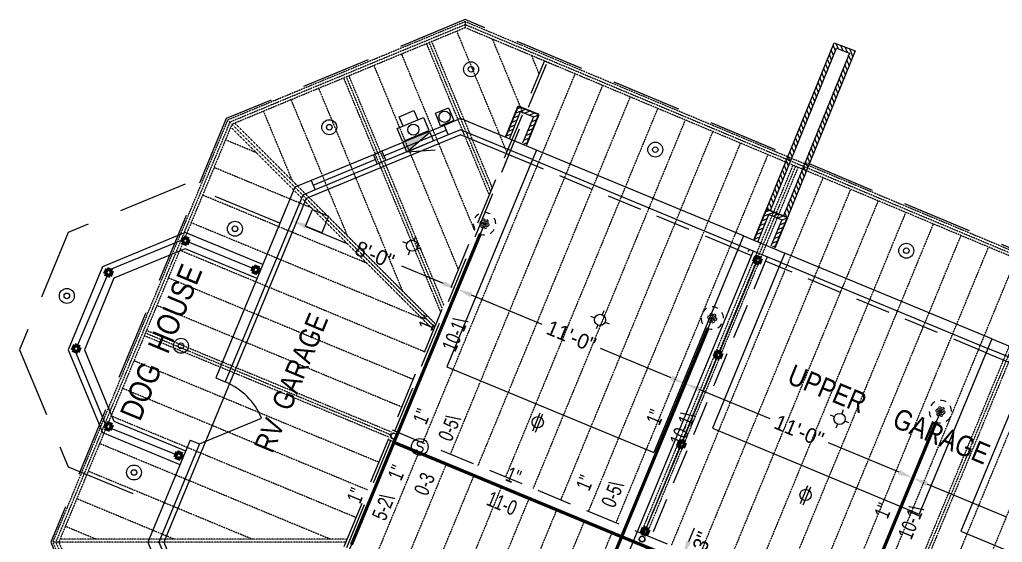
# Model space of a CAD drawing. Extents: x -16 to 10076, y -1 to 10000.
# Drawn here: x 566 to 1093, y 1139 to 1419 of the extents above; entities that cross this region are included whole.
import ezdxf
from ezdxf.enums import TextEntityAlignment as Align

# ---------------------------------------------------------------- set-up
doc = ezdxf.new("R2010")
doc.units = 0
doc.header["$MEASUREMENT"] = 0
doc.linetypes.add('HIDDEN', pattern=[0.375, 0.25, -0.125])
doc.linetypes.add('HIDDEN2', pattern=[0.1875, 0.125, -0.0625])
for name, color, linetype in [('DMNS', 1, 'Continuous'), ('DOORS', 3, 'Continuous'), ('ELEC', 5, 'Continuous'), ('FOUNDATION', 5, 'Continuous'), ('MASONRY', 16, 'HIDDEN'), ('ROOF BEAMS', 251, 'HIDDEN'), ('ROOF FRAMING', 4, 'HIDDEN2'), ('ROOFLINE', 252, 'HIDDEN'), ('SPRKDATA', 2, 'Continuous'), ('SPRKDATC', 2, 'Continuous'), ('SPRKVIEW', 1, 'Continuous'), ('SPRNKS', 1, 'Continuous'), ('STEEL', 4, 'Continuous'), ('TEXT-arch', 1, 'Continuous'), ('WALLS', 3, 'Continuous'), ('WINDOWS', 5, 'Continuous')]:
    doc.layers.add(name, color=color, linetype=linetype)
doc.layers.add('SPRKDAT2', color=2, linetype='Continuous', plot=False)
doc.styles.add('ARCHENT', font='technical.ttf', dxfattribs={"height": 6})
doc.styles.add('ARCHENTLTD', font='technical.ttf', dxfattribs={"height": 6})
doc.styles.add('HCAD', font='HCAD.SHX', dxfattribs={"width": 0.8, "height": 8})
doc.styles.add('PIPESIZE', font='hcad.shx', dxfattribs={"width": 0.8})
doc.styles.get("Standard").update_dxf_attribs({"font": 'hcad.shx', "height": 8})
doc.dimstyles.new('DEFAULT', dxfattribs={"dimtxt": 8, "dimasz": 8, "dimexe": 8, "dimexo": 8, "dimgap": 1, "dimtad": 0, "dimdec": 1, "dimrnd": 0.5, "dimzin": 7, "dimdsep": 46, "dimlunit": 4, "dimtxsty": 'Standard', "dimcen": 0, "dimclrd": 256, "dimclre": 256, "dimclrt": 256, "dimadec": 0, "dimazin": 0, "dimtfac": 1, "dimtdec": 4, "dimtofl": 0, "dimtmove": 2, "dimatfit": 3, "dimfxl": 1, "dimtolj": 1, "dimtzin": 0, "dimarcsym": 0})
pattern_1 = [(112.5, (-11310.8261, -2936.175), (-1.73227412, -0.71753144), [])]

# ---------------------------------------------------------------- blocks, each defined once
blk = doc.blocks.new('HEAD3')
at = {"layer": 'SPRNKS', "color": 0}
blk.add_circle((0, 0), 0.5, dxfattribs=at)
for radius, start, end in [(6, 60, 90), (6, 180, 210), (6, 120, 150), (2.5, 150, 180), (2, 180, 210), (2, 120, 150), (1.5, 150, 180), (2.5, 90, 120), (1, 180, 210), (1, 120, 150), (1.5, 90, 120), (2, 60, 90), (1, 60, 90), (1.5, 30, 60), (1, 0, 30), (2.5, 30, 60), (1.5, 330, 0), (2, 0, 30), (2.5, 330, 0), (6, 0, 30), (6, 240, 270), (2.5, 210, 240), (1.5, 210, 240), (2, 240, 270), (1, 240, 270), (1.5, 270, 300), (2.5, 270, 300), (1, 300, 330), (2, 300, 330), (6, 300, 330)]:
    blk.add_arc((0, 0), radius, start, end, dxfattribs=at)
blk = doc.blocks.new('PIPEX')
at = {"color": 0}
blk.add_point((0, 0), dxfattribs=at)
at = {"layer": 'SPRKDATA', "color": 0, "width": 0.8}
for tag, style, p in [('DIA', 'PIPESIZE', (0, 3.6)), ('LENGTH', 'HCAD', (0, -10.8))]:
    blk.add_attdef(tag, text='', height=8, dxfattribs=dict(at, style=style)).set_placement(p, align=Align.CENTER)
at = {"layer": 'SPRKDATA', "color": 0, "style": 'HCAD', "width": 0.8, "flags": 1}
blk.add_attdef('HANDLE', (-16.2, -21.6), '', height=7.2, dxfattribs=at)
blk = doc.blocks.new('*D45')
at = {"layer": 'Defpoints', "color": 0}
for p in [(920.71, 1132.24), (919.54, 1129.39), (920.54, 1128.98)]:
    blk.add_point(p, dxfattribs=at)
at = {"layer": 'DMNS', "lineweight": -2}
for p, q in [((924.74, 1139.23), (927.77, 1146.64)), ((926.95, 1126.36), (927.95, 1125.95)), ((928.11, 1129.21), (929.11, 1128.8)), ((917.51, 1121.58), (914.48, 1114.17))]:
    blk.add_line(p, q, dxfattribs=at)
at = {"layer": 'DMNS'}
for points in [[(923.51, 1139.74), (925.98, 1138.73), (921.71, 1131.83)], [(916.28, 1122.08), (918.74, 1121.07), (920.54, 1128.98)]]:
    blk.add_solid(points, dxfattribs=at)
at = {"layer": 'DMNS', "insert": (931.92, 1139.32), "char_height": 8, "attachment_point": 5, "rotation": 67.7252}
blk.add_mtext('\\A1;3"', dxfattribs=at)
blk = doc.blocks.new('*D46')
at = {"layer": 'Defpoints', "color": 0}
for p in [(712.33, 1311.04), (712.34, 1311.05), (800.84, 1274.35)]:
    blk.add_point(p, dxfattribs=at)
at = {"layer": 'DMNS', "lineweight": -2}
for p, q in [((715.4, 1318.43), (715.4, 1318.44)), ((719.73, 1307.98), (742.12, 1298.7)), ((793.45, 1277.42), (771.06, 1286.7)), ((803.9, 1281.74), (803.91, 1281.75))]:
    blk.add_line(p, q, dxfattribs=at)
at = {"layer": 'DMNS'}
for points in [[(720.24, 1309.21), (719.22, 1306.75), (712.34, 1311.05)], [(793.96, 1278.65), (792.94, 1276.19), (800.84, 1274.36)]]:
    blk.add_solid(points, dxfattribs=at)
at = {"layer": 'DMNS', "insert": (756.59, 1292.7), "char_height": 8, "attachment_point": 5, "rotation": 337.4846}
blk.add_mtext('\\A1;8\'-0"', dxfattribs=at)
blk = doc.blocks.new('*D47')
at = {"layer": 'Defpoints', "color": 0}
for p in [(800.84, 1274.36), (922.79, 1223.82), (922.79, 1223.82)]:
    blk.add_point(p, dxfattribs=at)
at = {"layer": 'DMNS', "lineweight": -2}
for p, q in [((808.23, 1271.29), (846.11, 1255.6)), ((915.39, 1226.88), (877.52, 1242.58))]:
    blk.add_line(p, q, dxfattribs=at)
at = {"layer": 'DMNS'}
for points in [[(808.74, 1272.53), (807.72, 1270.06), (800.84, 1274.36)], [(915.91, 1228.11), (914.88, 1225.65), (922.79, 1223.82)]]:
    blk.add_solid(points, dxfattribs=at)
at = {"layer": 'DMNS', "insert": (861.81, 1249.09), "char_height": 8, "attachment_point": 5, "rotation": 337.4882}
blk.add_mtext('\\A1;11\'-0"', dxfattribs=at)
blk = doc.blocks.new('*D48')
at = {"layer": 'Defpoints', "color": 0}
for p in [(922.79, 1223.82), (1044.77, 1173.26), (1044.77, 1173.26)]:
    blk.add_point(p, dxfattribs=at)
at = {"layer": 'DMNS', "lineweight": -2}
for p, q in [((930.18, 1220.76), (968.07, 1205.05)), ((1037.38, 1176.32), (999.48, 1192.03))]:
    blk.add_line(p, q, dxfattribs=at)
at = {"layer": 'DMNS'}
for points in [[(930.69, 1221.99), (929.67, 1219.52), (922.79, 1223.82)], [(1037.89, 1177.55), (1036.87, 1175.09), (1044.77, 1173.26)]]:
    blk.add_solid(points, dxfattribs=at)
at = {"layer": 'DMNS', "insert": (983.78, 1198.54), "char_height": 8, "attachment_point": 5, "rotation": 337.4882}
blk.add_mtext('\\A1;11\'-0"', dxfattribs=at)
blk = doc.blocks.new('*D49')
at = {"layer": 'Defpoints', "color": 0}
for p in [(1044.77, 1173.26), (1177.8, 1118.13), (1177.8, 1118.13)]:
    blk.add_point(p, dxfattribs=at)
at = {"layer": 'DMNS', "lineweight": -2}
for p, q in [((1052.16, 1170.2), (1094.35, 1152.71)), ((1170.41, 1121.19), (1128.22, 1138.67))]:
    blk.add_line(p, q, dxfattribs=at)
at = {"layer": 'DMNS'}
for points in [[(1052.67, 1171.43), (1051.65, 1168.96), (1044.77, 1173.26)], [(1170.92, 1122.42), (1169.9, 1119.96), (1177.8, 1118.13)]]:
    blk.add_solid(points, dxfattribs=at)
at = {"layer": 'DMNS', "insert": (1111.29, 1145.69), "char_height": 8, "attachment_point": 5, "rotation": 337.4882}
blk.add_mtext('\\A1;12\'-0"', dxfattribs=at)

msp = doc.modelspace()

# ---------------------------------------------------------------- hatches: boundary and pattern name
at = {"layer": 'ELEC', "ltscale": 50}
msp.add_hatch(color=256, dxfattribs=at).paths.add_polyline_path([(786.01315, 1358.34363), (771.97549, 1352.51729), (773.91162, 1347.86401), (773.91171, 1347.86405)])
at = {"layer": 'MASONRY', "linetype": 'Continuous', "lineweight": 9, "ltscale": 150}
h = msp.add_hatch(dxfattribs=at)
h.set_pattern_fill('ANSI31', color=256, scale=15, angle=67.5, style=0)
h.set_pattern_definition(pattern_1)
h.paths.add_polyline_path([(1003.80526, 1403.3102), (1010.79321, 1400.65342), (987.08483, 1342.35856), (989.22268, 1341.46273), (1013.80818, 1401.91427), (1002.54856, 1406.19513), (978.14118, 1346.10622), (980.21648, 1345.23661)])
at = {"layer": 'MASONRY', "lineweight": 9, "ltscale": 75}
h = msp.add_hatch(dxfattribs=at)
h.set_pattern_fill('ANSI31', color=256, scale=15, angle=22.5, style=0)
h.set_pattern_definition([(202.555994, (-6117.8564, 13213.8048), (-0.719224, 1.73157207), [])])
h.paths.add_polyline_path([(829.03352, 1355.67943), (826.60451, 1355.67825), (833.3969, 1372.40054), (844.49652, 1367.83777), (837.63112, 1351.13667), (835.90664, 1352.85948), (841.56003, 1366.6122), (834.63121, 1369.46046)])
at = {"layer": 'MASONRY', "linetype": 'Continuous', "lineweight": 9, "ltscale": 150}
h = msp.add_hatch(dxfattribs=at)
h.set_pattern_fill('ANSI31', color=256, scale=15, angle=67.5, style=0)
h.set_pattern_definition(pattern_1)
h.paths.add_polyline_path([(980.21648, 1345.23661), (978.14118, 1346.10622), (966.42445, 1317.26062), (968.5055, 1316.40516)])
h.paths.add_polyline_path([(989.22268, 1341.46273), (987.08483, 1342.35856), (975.38029, 1313.5791), (977.52407, 1312.69785)])
at = {"layer": 'MASONRY', "lineweight": 9, "ltscale": 75}
h = msp.add_hatch(dxfattribs=at)
h.set_pattern_fill('ANSI31', color=256, scale=15, angle=22.5, style=0)
h.set_pattern_definition([(202.555994, (-5984.8289, 13158.6649), (-0.719224, 1.73157207), [])])
h.paths.add_polyline_path([(962.06107, 1300.53952), (959.63206, 1300.53833), (966.42445, 1317.26062), (977.52407, 1312.69785), (970.65867, 1295.99675), (968.93419, 1297.71956), (974.58758, 1311.47228), (967.65876, 1314.32054)])

# ---------------------------------------------------------------- linework, layer by layer
at = {"layer": 'DOORS', "ltscale": 150}
for p, q in [((841.06306, 1343.73083), (795.15831, 1232.85814)), ((841.06306, 1343.73083), (951.91737, 1297.78172)), ((951.91737, 1297.78172), (906.01262, 1186.90903)), ((974.09061, 1288.59092), (937.36681, 1199.89276)), ((974.09061, 1288.59092), (1084.94492, 1242.6418)), ((1084.90944, 1242.65651), (1048.18564, 1153.95836)), ((795.15831, 1232.85814), (906.03099, 1186.95339)), ((1107.08267, 1233.46571), (1070.35887, 1144.76755)), ((937.36681, 1199.89276), (1048.18564, 1153.95836)), ((1070.35887, 1144.76755), (1181.21318, 1098.81844))]:
    msp.add_line(p, q, dxfattribs=at)
at = {"layer": 'DOORS', "ltscale": 50}
msp.add_line((662.76709, 1191.46622), (696.02451, 1205.24824), dxfattribs=at)
msp.add_arc((662.76709, 1191.46622), 36, 22.5093361, 67.5093361, dxfattribs=at)
at = {"layer": 'ELEC'}
for p, q in [((769.70298, 1366.66844, 27877.38605), (777.58673, 1369.97556, 27877.38605)), ((777.58673, 1369.97556, 27877.38605), (779.69561, 1364.94825, 27877.38605)), ((789.08165, 1368.54891), (796.10337, 1371.45509)), ((791.88326, 1361.77984), (789.08165, 1368.54891)), ((796.10337, 1371.45509), (798.90499, 1364.68602)), ((768.67603, 1360.32568, 27877.38605), (782.69157, 1366.20501, 27877.38605)), ((771.81187, 1361.64113, 27877.38605), (769.70298, 1366.66844, 27877.38605)), ((782.69157, 1366.20501, 27877.38605), (785.52546, 1359.44939, 27877.38605)), ((798.90499, 1364.68602), (791.88326, 1361.77984)), ((771.50992, 1353.57006, 27877.38605), (768.67603, 1360.32568, 27877.38605)), ((771.57443, 1353.34246), (785.58997, 1359.22178)), ((786.0067, 1358.35911), (787.96623, 1353.64961)), ((773.74669, 1347.78154), (771.80922, 1352.43804)), ((773.86339, 1347.81626), (787.87893, 1353.69558)), ((773.87014, 1347.81909), (789.02603, 1348.95974)), ((719.55813, 1308.09644), (723.23414, 1316.96407)), ((723.23414, 1316.96407), (731.84918, 1313.39277)), ((731.84918, 1313.39277), (728.17316, 1304.52514)), ((728.17316, 1304.52514), (719.55813, 1308.09644))]:
    msp.add_line(p, q, dxfattribs=at)
at = {"layer": 'ELEC', "ltscale": 50}
msp.add_line((773.73524, 1347.79657), (785.83675, 1358.27622), dxfattribs=at)
at = {"layer": 'ELEC', "ltscale": 150}
for p, q in [((777.74497, 1300.39922), (778.60636, 1302.48299)), ((773.83585, 1298.78686), (771.67082, 1299.68184)), ((774.59773, 1292.78572), (775.45283, 1294.8543)), ((781.61978, 1295.56917), (779.38068, 1296.49476)), ((872.17862, 1259.95412), (874.41771, 1259.02853)), ((879.20067, 1262.73757), (878.34556, 1260.66899)), ((876.05342, 1255.12408), (875.19204, 1253.0403)), ((879.96254, 1256.73643), (882.12757, 1255.84145)), ((841.15124, 1198.53721), (845.15987, 1208.23448)), ((842.60057, 1197.83163), (846.60919, 1207.5289)), ((1002.71096, 1206.00907), (1000.54593, 1206.90404)), ((1007.48784, 1209.72062), (1006.63274, 1207.65204)), ((1004.3406, 1202.10712), (1003.47921, 1200.02335)), ((1010.49488, 1202.79137), (1008.25579, 1203.71696)), ((984.55643, 1159.61644), (988.56506, 1169.31371)), ((986.00575, 1158.91087), (990.01438, 1168.60814))]:
    msp.add_line(p, q, dxfattribs=at)
at = {"layer": 'ELEC', "ltscale": 7.5}
for centre, radius in [((808.15118, 1392.0661), 4), ((732.24786, 1361.06658), 4), ((906.82559, 1349.05092), 4), ((681.72219, 1306.68613), 4), ((776.60194, 1297.6255), 3), ((1041.21589, 1294.93238), 4), ((591.7207, 1270.75043), 4), ((877.19645, 1257.89779), 3), ((652.82474, 1244.04112), 4), ((843.8833, 1203.11901), 3), ((1005.48971, 1204.87832), 3), ((627.6721, 1176.21584), 4), ((987.28848, 1164.19825), 3)]:
    msp.add_circle(centre, radius, dxfattribs=at)
at = {"layer": 'ELEC'}
for centre, radius in [((808.15118, 1392.0661), 1.5), ((793.95698, 1366.62825, 2064.64475), 3), ((732.24786, 1361.06658), 1.5), ((777.28154, 1359.76321, 44589.52611), 3), ((906.82559, 1349.05092), 1.5), ((681.72219, 1306.68613), 1.5), ((1041.21589, 1294.93238), 1.5), ((591.7207, 1270.75043), 1.5), ((652.82474, 1244.04112), 1.5), ((627.6721, 1176.21584), 1.5)]:
    msp.add_circle(centre, radius, dxfattribs=at)
at = {"layer": 'ELEC', "ltscale": 0.75}
msp.add_circle((780.70282, 1189.91481), 4.47927, dxfattribs=at)
at = {"layer": 'FOUNDATION', "lineweight": 20, "ltscale": 1.5}
for p, q in [((968.5055, 1316.40516), (1003.80526, 1403.3102)), ((1010.79321, 1400.65342), (975.38029, 1313.5791)), ((1003.80526, 1403.3102), (1010.79321, 1400.65342))]:
    msp.add_line(p, q, dxfattribs=at)
at = {"layer": 'FOUNDATION', "lineweight": 20, "ltscale": 75}
for p, q in [((802.52011, 1357.00063), (719.91994, 1322.81192)), ((840.10579, 1341.42137), (802.52011, 1357.00063)), ((719.91994, 1322.81192), (643.71215, 1138.96991)), ((951.91694, 1297.78068), (950.95967, 1295.47121)), ((951.91737, 1297.78172), (950.9601, 1295.47226)), ((950.9601, 1295.47226), (958.35157, 1292.40849)), ((956.99776, 1295.67468), (956.4234, 1294.289)), ((973.13334, 1286.28145), (965.74186, 1289.34522)), ((974.04216, 1288.611), (973.08489, 1286.30153)), ((974.09061, 1288.59092), (973.13334, 1286.28145)), ((1084.94492, 1242.6418), (1083.98765, 1240.33234)), ((1083.98765, 1240.33234), (1106.16088, 1231.14153)), ((643.71215, 1138.96991), (677.89818, 1056.38043))]:
    msp.add_line(p, q, dxfattribs=at)
at = {"layer": 'FOUNDATION', "lineweight": 20, "ltscale": 50}
for p, q in [((954.02338, 1302.86254), (843.16906, 1348.81166)), ((1087.05092, 1247.72263), (976.19661, 1293.67174))]:
    msp.add_line(p, q, dxfattribs=at)
at = {"layer": 'FOUNDATION', "lineweight": 9, "ltscale": 75}
msp.add_line((841.06306, 1343.73083), (840.10579, 1341.42137), dxfattribs=at)
at = {"layer": 'FOUNDATION', "linetype": 'HIDDEN', "lineweight": 9, "ltscale": 75}
for p, q in [((950.9601, 1295.47226), (840.10579, 1341.42137)), ((966.69852, 1291.6532), (877.51784, 1076.50076)), ((1083.98765, 1240.33234), (973.13334, 1286.28145))]:
    msp.add_line(p, q, dxfattribs=at)
at = {"layer": 'FOUNDATION', "ltscale": 25}
for p, q in [((655.13763, 1304.67924), (610.79141, 1286.31044)), ((696.62056, 1287.49645), (655.13763, 1304.67924)), ((655.13763, 1296.02011), (616.91434, 1280.1875)), ((693.5571, 1280.10624), (655.13763, 1296.02011)), ((610.79141, 1286.31044), (592.4226, 1241.96422)), ((616.91434, 1280.1875), (601.08174, 1241.96422)), ((592.4226, 1241.96422), (610.79141, 1197.618)), ((601.08174, 1241.96422), (616.91434, 1203.74094)), ((616.91434, 1203.74094), (655.309, 1187.83735)), ((610.79141, 1197.618), (652.24554, 1180.44714))]:
    msp.add_line(p, q, dxfattribs=at)
at = {"layer": 'FOUNDATION', "ltscale": 50}
msp.add_line((959.30824, 1294.71648), (868.85528, 1076.49462), dxfattribs=at)
at = {"layer": 'MASONRY', "linetype": 'Continuous', "lineweight": 20, "ltscale": 1.5}
for p, q in [((966.42445, 1317.26062), (1002.54856, 1406.19513)), ((1002.54856, 1406.19513), (1013.80818, 1401.91427)), ((1013.80818, 1401.91427), (977.52407, 1312.69785))]:
    msp.add_line(p, q, dxfattribs=at)
at = {"layer": 'MASONRY', "linetype": 'Continuous', "lineweight": 30, "ltscale": 1.5}
for p, q in [((826.79248, 1356.141), (833.39701, 1372.4008)), ((833.3969, 1372.40054), (844.49652, 1367.83777)), ((844.49652, 1367.83777), (837.81085, 1351.57389)), ((959.8196, 1301.00004), (966.42456, 1317.26088)), ((966.42445, 1317.26062), (977.52407, 1312.69785)), ((977.52407, 1312.69785), (970.83797, 1296.43292))]:
    msp.add_line(p, q, dxfattribs=at)
at = {"layer": 'ROOF BEAMS', "ltscale": 100}
for p, q in [((682.99829, 997.97762), (847.54321, 1396.50059)), ((767.3775, 1198.41114), (848.92268, 1395.91119)), ((684.38297, 997.40082), (765.2785, 1193.32743))]:
    msp.add_line(p, q, dxfattribs=at)
at = {"layer": 'ROOF BEAMS', "ltscale": 75}
for p, q in [((765.99283, 1198.98797), (1169.39137, 1031.80354)), ((763.89382, 1193.90421), (1167.28354, 1026.71766))]:
    msp.add_line(p, q, dxfattribs=at)
at = {"layer": 'ROOF FRAMING'}
for p, q in [((805.02287, 1417.57068), (677.8332, 1364.92611)), ((805.01932, 1415.9458), (678.98095, 1363.77776)), ((805.02287, 1417.57068), (805.01577, 1414.32092)), ((1281.93513, 1216.10315), (805.01932, 1415.9458)), ((1283.08362, 1217.24826), (805.02287, 1417.57068)), ((805.01577, 1414.32092), (680.12869, 1362.6294)), ((800.46477, 1412.43747), (827.32725, 1347.53813)), ((1280.78664, 1214.95804), (805.01577, 1414.32092)), ((784.29514, 1405.7447), (817.86905, 1324.63066)), ((785.68111, 1406.31836), (818.67976, 1326.59415)), ((787.06708, 1406.89203), (819.49046, 1328.55765)), ((787.06708, 1406.89203), (819.49046, 1328.55765)), ((819.51666, 1408.24459), (835.97475, 1368.48211)), ((770.89745, 1400.19926), (810.03226, 1305.65018)), ((840.46667, 1399.46588), (844.62224, 1389.42609)), ((847.54321, 1396.50059), (850.77131, 1395.14792)), ((756.11379, 1394.08015), (801.38477, 1284.7062)), ((782.39014, 1192.19153), (863.91427, 1389.6406)), ((739.94416, 1387.38739), (791.92657, 1261.79872)), ((741.33013, 1387.96105), (792.73727, 1263.76222)), ((742.7161, 1388.53471), (793.54798, 1265.72572)), ((726.54648, 1381.84194), (771.43185, 1273.39958)), ((797.171, 1186.06564), (878.67129, 1383.45695)), ((711.76282, 1375.72284), (741.87509, 1302.97206)), ((811.95176, 1179.93951), (893.4283, 1377.2733)), ((696.97916, 1369.60374), (712.31833, 1332.54453)), ((826.73253, 1173.81337), (908.18532, 1371.08965)), ((677.8332, 1364.92611), (584.17747, 1138.99308)), ((678.98095, 1363.77776), (585.80107, 1138.99266)), ((788.70477, 1253.9956), (677.8332, 1364.92611)), ((789.32475, 1255.49718), (681.62885, 1363.25033)), ((841.51329, 1167.68724), (922.94233, 1364.906)), ((680.12869, 1362.6294), (587.42466, 1138.99224)), ((788.08479, 1252.49403), (679.50697, 1361.12957)), ((856.29404, 1161.56109), (937.69935, 1358.72235)), ((693.21505, 1347.4142), (676.65979, 1354.27585)), ((871.07481, 1155.43495), (952.45636, 1352.5387)), ((885.85556, 1149.30879), (967.21338, 1346.35504)), ((722.76798, 1317.84556), (670.53363, 1339.49512)), ((899.25063, 1143.757), (980.58392, 1340.74385)), ((900.63621, 1143.1824), (981.97039, 1340.17139)), ((902.02203, 1142.60835), (983.35686, 1339.59894)), ((915.41709, 1137.05655), (996.72741, 1333.98774)), ((930.19785, 1130.9304), (1011.48442, 1327.80409)), ((752.3209, 1288.27693), (664.40746, 1324.71438)), ((944.97851, 1124.80402), (1026.24143, 1321.62044)), ((959.75942, 1118.67824), (1040.99845, 1315.43679)), ((781.87382, 1258.7083), (658.2813, 1309.93365)), ((974.54014, 1112.55199), (1055.75546, 1309.25314)), ((989.3209, 1106.42585), (1070.51248, 1303.06949)), ((783.32325, 1240.78771), (652.15513, 1295.15292)), ((1004.10166, 1100.29972), (1085.26949, 1296.88584)), ((1018.88242, 1094.17358), (1100.02651, 1290.70219)), ((970.37169, 930.82687), (1116.16999, 1283.94608)), ((1032.27747, 1088.62174), (1113.39705, 1285.09099)), ((1033.66318, 1088.04745), (1114.78352, 1284.51853)), ((777.19709, 1226.00697), (646.02897, 1280.37218)), ((1048.44385, 1081.92108), (1129.54054, 1278.33488)), ((1063.22456, 1075.79482), (1144.29755, 1272.15123)), ((771.07092, 1211.22624), (639.9028, 1265.59145)), ((764.37043, 1195.05981), (633.20231, 1249.42502)), ((764.94476, 1196.4455), (633.77663, 1250.81071)), ((765.51908, 1197.8312), (634.35096, 1252.19641)), ((758.81859, 1181.66477), (627.65047, 1236.02998)), ((752.69242, 1166.88404), (621.5243, 1221.24925)), ((746.56626, 1152.1033), (615.39814, 1206.46851)), ((764.65759, 1195.75266), (765.23192, 1197.13835)), ((732.88265, 1140.4549), (609.27197, 1191.68778)), ((699.39574, 991.18154), (780.2912, 1187.10797)), ((714.17654, 985.05549), (795.07213, 1180.98223)), ((691.06879, 1140.46564), (603.1458, 1176.90705)), ((728.95734, 978.92945), (809.85295, 1174.85626)), ((743.73814, 972.8034), (824.63377, 1168.73024)), ((649.25492, 1140.47637), (597.01964, 1162.12631)), ((758.51894, 966.67736), (839.41461, 1162.6043)), ((773.29974, 960.55132), (854.19544, 1156.47833)), ((607.44106, 1140.4871), (590.89347, 1147.34558)), ((788.08054, 954.42527), (868.97627, 1150.35235)), ((802.86134, 948.29923), (883.75709, 1144.22635)), ((741.20508, 1138.95276), (584.17747, 1138.99308)), ((584.17747, 1138.99308), (635.79356, 1014.29461)), ((585.80107, 1138.99266), (636.94188, 1015.44241)), ((587.42466, 1138.99224), (638.0902, 1016.59021)), ((741.82435, 1140.45261), (588.04639, 1140.49208))]:
    msp.add_line(p, q, dxfattribs=at)
at = {"layer": 'ROOFLINE', "linetype": 'HIDDEN', "ltscale": 150}
for p, q in [((805.02804, 1418.64605), (677.07084, 1365.6838)), ((1282.53704, 1218.55483), (805.02804, 1418.64605)), ((677.07084, 1365.6838), (583.09788, 1138.98547)), ((583.09788, 1138.98547), (635.03081, 1013.52153))]:
    msp.add_line(p, q, dxfattribs=at)
at = {"layer": 'ROOFLINE', "lineweight": 20, "ltscale": 150}
for p, q in [((655.13763, 1330.65666), (592.4226, 1304.67924)), ((705.80496, 1309.66956), (655.13763, 1330.65666)), ((592.4226, 1304.67924), (566.44519, 1241.96422)), ((566.44519, 1241.96422), (592.4226, 1179.2492)), ((592.4226, 1179.2492), (643.06114, 1158.27403))]:
    msp.add_line(p, q, dxfattribs=at)
at = {"layer": 'SPRKDAT2'}
for p, q in [((815.37072, 1309.40874), (768.86945, 1197.21007)), ((937.31242, 1258.86942), (890.81114, 1146.67075)), ((1059.50977, 1208.8155), (1013.00849, 1096.61682)), ((768.86945, 1197.21007), (766.85387, 1192.3467)), ((765.70525, 1189.5753), (741.8478, 1132.04364)), ((765.70525, 1189.5753), (766.85387, 1192.3467)), ((766.85387, 1192.3467), (888.79557, 1141.80738)), ((890.81114, 1146.67075), (888.79557, 1141.80738)), ((887.63706, 1139.01213), (863.7796, 1081.48047)), ((888.79557, 1141.80738), (887.63706, 1139.01213)), ((888.79557, 1141.80738), (1010.99292, 1091.75346))]:
    msp.add_line(p, q, dxfattribs=at)
at = {"layer": 'SPRKVIEW', "color": 2, "const_width": 1.75}
for points in [[(813.07348, 1303.86594), (768.86945, 1197.21007)], [(935.01518, 1253.32662), (890.81114, 1146.67075)], [(1057.21253, 1203.2727), (1013.00849, 1096.61682)], [(768.86945, 1197.21007), (766.85387, 1192.3467)], [(765.70525, 1189.5753), (744.14612, 1137.586)], [(765.70525, 1189.5753), (766.85387, 1192.3467)], [(766.85387, 1192.3467), (888.79557, 1141.80738)], [(890.81114, 1146.67075), (888.79557, 1141.80738)], [(888.79557, 1141.80738), (887.63706, 1139.01213)], [(888.79557, 1141.80738), (1010.99292, 1091.75346)], [(887.63706, 1139.01213), (866.07793, 1087.02283)]]:
    msp.add_lwpolyline(points, dxfattribs=at)
at = {"layer": 'STEEL', "linetype": 'Continuous', "lineweight": 20, "ltscale": 90}
for p, q in [((653.77653, 1300.82981), (614.61957, 1284.74974)), ((691.83782, 1285.26285), (656.55808, 1299.70599)), ((613.49575, 1281.96819), (597.29542, 1243.93866)), ((596.1716, 1241.15711), (612.59883, 1201.3759)), ((615.26813, 1199.97425), (650.29296, 1185.8233))]:
    msp.add_line(p, q, dxfattribs=at)
at = {"layer": 'STEEL', "linetype": 'Continuous', "lineweight": 60, "ltscale": 90}
for p, q in [((654.33844, 1302.22058), (653.21462, 1299.43903)), ((657.11999, 1301.09676), (654.33844, 1302.22058)), ((655.99617, 1298.31521), (657.11999, 1301.09676)), ((653.21462, 1299.43903), (655.99617, 1298.31521)), ((960.72269, 1291.91458), (959.59887, 1289.13303)), ((960.72269, 1291.91458), (959.59887, 1289.13303)), ((963.50424, 1290.79076), (960.72269, 1291.91458)), ((963.50424, 1290.79076), (960.72269, 1291.91458)), ((962.38042, 1288.00921), (963.50424, 1290.79076)), ((962.38042, 1288.00921), (963.50424, 1290.79076)), ((613.2288, 1285.31165), (612.10498, 1282.5301)), ((616.01035, 1284.18784), (613.2288, 1285.31165)), ((614.88653, 1281.40628), (616.01035, 1284.18784)), ((692.05394, 1286.65363), (690.93012, 1283.87207)), ((694.8355, 1285.52981), (692.05394, 1286.65363)), ((693.71168, 1282.74825), (694.8355, 1285.52981)), ((959.59887, 1289.13303), (962.38042, 1288.00921)), ((959.59887, 1289.13303), (962.38042, 1288.00921)), ((612.10498, 1282.5301), (614.88653, 1281.40628)), ((690.93012, 1283.87207), (693.71168, 1282.74825)), ((595.90464, 1244.50057), (594.78082, 1241.71902)), ((598.68619, 1243.37675), (595.90464, 1244.50057)), ((597.56237, 1240.5952), (598.68619, 1243.37675)), ((594.78082, 1241.71902), (597.56237, 1240.5952)), ((939.63642, 1241.15954), (938.5126, 1238.37798)), ((939.63642, 1241.15954), (938.5126, 1238.37798)), ((938.5126, 1238.37798), (941.29416, 1237.25416)), ((938.5126, 1238.37798), (941.29416, 1237.25416)), ((942.41798, 1240.03572), (939.63642, 1241.15954)), ((942.41798, 1240.03572), (939.63642, 1241.15954)), ((941.29416, 1237.25416), (942.41798, 1240.03572)), ((941.29416, 1237.25416), (942.41798, 1240.03572)), ((613.16074, 1202.76668), (612.03692, 1199.98513)), ((612.03692, 1199.98513), (614.81847, 1198.86131)), ((615.94229, 1201.64286), (613.16074, 1202.76668)), ((614.81847, 1198.86131), (615.94229, 1201.64286)), ((920.04245, 1193.23725), (918.91863, 1190.4557)), ((920.04245, 1193.23725), (918.91863, 1190.4557)), ((918.91863, 1190.4557), (921.70018, 1189.33188)), ((918.91863, 1190.4557), (921.70018, 1189.33188)), ((922.824, 1192.11343), (920.04245, 1193.23725)), ((922.824, 1192.11343), (920.04245, 1193.23725)), ((921.70018, 1189.33188), (922.824, 1192.11343)), ((921.70018, 1189.33188), (922.824, 1192.11343)), ((650.85487, 1187.21408), (649.73105, 1184.43253)), ((649.73105, 1184.43253), (652.5126, 1183.30871)), ((653.63642, 1186.09026), (650.85487, 1187.21408)), ((652.5126, 1183.30871), (653.63642, 1186.09026)), ((900.5186, 1146.71382), (899.39478, 1143.93227)), ((900.5186, 1146.71382), (899.39478, 1143.93227)), ((899.39478, 1143.93227), (902.17633, 1142.80845)), ((899.39478, 1143.93227), (902.17633, 1142.80845)), ((903.30015, 1145.59), (900.5186, 1146.71382)), ((903.30015, 1145.59), (900.5186, 1146.71382)), ((902.17633, 1142.80845), (903.30015, 1145.59)), ((902.17633, 1142.80845), (903.30015, 1145.59))]:
    msp.add_line(p, q, dxfattribs=at)
at = {"layer": 'STEEL', "color": 5, "lineweight": 25, "ltscale": 150}
for p, q in [((941.18033, 1240.53576), (960.98964, 1288.57112)), ((921.35525, 1192.70684), (940.03156, 1237.76429)), ((901.90937, 1146.15191), (920.3094, 1189.89379))]:
    msp.add_line(p, q, dxfattribs=at)
at = {"layer": 'STEEL', "lineweight": 30, "ltscale": 75}
for centre in [(766.68287, 1195.71997), (899.74684, 1140.57716)]:
    msp.add_circle(centre, 1.5, dxfattribs=at)
at = {"layer": 'WALLS', "ltscale": 1.5}
for p, q in [((828.87105, 1355.27943), (834.63121, 1369.46046)), ((834.63121, 1369.46046), (841.56003, 1366.6122)), ((841.56003, 1366.6122), (835.73232, 1352.43544)), ((961.89817, 1300.13847), (967.65876, 1314.32054)), ((967.65876, 1314.32054), (974.58758, 1311.47228)), ((974.53273, 1311.49511), (968.75767, 1297.29521))]:
    msp.add_line(p, q, dxfattribs=at)
at = {"layer": 'WALLS', "ltscale": 75}
for p, q in [((802.52274, 1365.66078), (793.7337, 1362.02208)), ((843.16906, 1348.81166), (802.52274, 1365.66078)), ((793.7337, 1362.02208), (760.47042, 1348.25421)), ((793.73365, 1362.0222), (795.8371, 1356.94032)), ((802.5208, 1359.7066), (795.83715, 1356.9402)), ((795.83715, 1356.9402), (762.57387, 1343.17233)), ((760.47042, 1348.25421), (755.85052, 1346.342)), ((760.47042, 1348.25422), (762.57386, 1343.17233)), ((843.16906, 1348.81166), (841.06306, 1343.73083)), ((843.16906, 1348.81166), (841.06306, 1343.73083)), ((755.85052, 1346.342), (722.58725, 1332.57413)), ((755.85053, 1346.342), (757.95397, 1341.26011)), ((762.57387, 1343.17233), (757.95397, 1341.26012)), ((757.95397, 1341.26012), (724.69069, 1327.49225)), ((722.58725, 1332.57413), (713.79864, 1328.93648)), ((722.5873, 1332.57401), (724.69074, 1327.49213)), ((713.79864, 1328.93648), (671.47088, 1226.8259)), ((724.69069, 1327.49225), (718.00703, 1324.72585)), ((718.00703, 1324.72585), (676.55264, 1224.72218)), ((954.02294, 1302.8615), (951.91694, 1297.78068)), ((954.02338, 1302.86254), (951.91737, 1297.78172)), ((954.02338, 1302.86254), (976.19661, 1293.67174)), ((976.19618, 1293.6707), (974.09018, 1288.58987)), ((976.19661, 1293.67174), (974.09061, 1288.59092)), ((1087.05092, 1247.72263), (1084.94492, 1242.6418)), ((1087.05092, 1247.72263), (1109.22416, 1238.53182)), ((657.68533, 1193.56995), (635.05296, 1138.97213)), ((662.76709, 1191.46622), (641.00615, 1138.97061)), ((635.05296, 1138.97213), (638.69038, 1130.18456)), ((641.00615, 1138.97061), (643.77223, 1132.28807))]:
    msp.add_line(p, q, dxfattribs=at)
at = {"layer": 'WALLS', "ltscale": 50}
for p, q in [((841.06306, 1343.73083), (802.50891, 1359.71153)), ((974.09061, 1288.59092), (951.91737, 1297.78172)), ((1107.11816, 1233.451), (1084.94492, 1242.6418)), ((671.43414, 1226.84113), (676.55256, 1224.72199)), ((657.66296, 1193.57922), (662.76701, 1191.46603))]:
    msp.add_line(p, q, dxfattribs=at)
at = {"layer": 'WINDOWS', "ltscale": 75}
for p, q in [((761.52214, 1345.71327), (794.78537, 1359.48126)), ((723.63902, 1330.03307), (756.90225, 1343.80105))]:
    msp.add_line(p, q, dxfattribs=at)

# ---------------------------------------------------------------- block references
at = {"layer": 'SPRKDATC'}
ref = msp.add_blockref('PIPEX', (792.12, 1253.31), dxfattribs=dict(at, rotation=67.3999430696555))
ref.add_attrib('LENGTH', '10-1\\', dxfattribs={"height": 8, "rotation": 67.3999431, "width": 0.75}).set_placement((803.2, 1248.71), align=Align.CENTER)
ref.add_attrib('DIA', '1"', dxfattribs={"height": 8, "rotation": 67.3999431, "width": 0.75}).set_placement((788.42, 1254.84), align=Align.CENTER)
ref = msp.add_blockref('PIPEX', (767.86, 1194.78), dxfattribs=dict(at, rotation=67.3999430696555))
ref.add_attrib('LENGTH', '0-5\\', dxfattribs={"height": 8, "rotation": 67.3999431, "width": 0.75}).set_placement((800.24276, 1198.57134), align=Align.CENTER)
ref.add_attrib('DIA', '1"', dxfattribs={"height": 8, "rotation": 67.3999431, "width": 0.75}).set_placement((785.46276, 1204.71134), align=Align.CENTER)
ref = msp.add_blockref('PIPEX', (914.06, 1202.77), dxfattribs=dict(at, rotation=67.3999430696555))
ref.add_attrib('LENGTH', '10-1\\', dxfattribs={"height": 8, "rotation": 67.3999431, "width": 0.75}).set_placement((925.14, 1198.17), align=Align.CENTER)
ref.add_attrib('DIA', '1"', dxfattribs={"height": 8, "rotation": 67.3999431, "width": 0.75}).set_placement((910.36, 1204.3), align=Align.CENTER)
ref = msp.add_blockref('PIPEX', (766.28, 1190.97), dxfattribs=dict(at, rotation=67.59994290072271))
ref.add_attrib('LENGTH', '0-3', dxfattribs={"height": 8, "rotation": 67.5999429, "width": 0.75}).set_placement((786.87364, 1168.5285), align=Align.CENTER)
ref.add_attrib('DIA', '1"', dxfattribs={"height": 8, "rotation": 67.5999429, "width": 0.75}).set_placement((772.08364, 1174.6185), align=Align.CENTER)
ref = msp.add_blockref('PIPEX', (827.83, 1167.08), dxfattribs=dict(at, rotation=337.5000190049369))
ref.add_attrib('LENGTH', '11-0', dxfattribs={"height": 8, "rotation": 337.500019, "width": 0.75}).set_placement((823.23, 1155.99), align=Align.CENTER)
ref.add_attrib('DIA', '1"', dxfattribs={"height": 8, "rotation": 337.500019, "width": 0.75}).set_placement((829.36, 1170.77), align=Align.CENTER)
ref = msp.add_blockref('PIPEX', (889.81, 1144.24), dxfattribs=dict(at, rotation=67.4999429851891))
ref.add_attrib('LENGTH', '0-5\\', dxfattribs={"height": 8, "rotation": 67.499943, "width": 0.75}).set_placement((887.56113, 1163.08605), align=Align.CENTER)
ref.add_attrib('DIA', '1"', dxfattribs={"height": 8, "rotation": 67.499943, "width": 0.75}).set_placement((872.78113, 1169.19605), align=Align.CENTER)
ref = msp.add_blockref('PIPEX', (753.78, 1160.81), dxfattribs=dict(at, rotation=67.3999430696555))
ref.add_attrib('LENGTH', '5-2\\', dxfattribs={"height": 8, "rotation": 67.3999431, "width": 0.75}).set_placement((764.86, 1156.21), align=Align.CENTER)
ref.add_attrib('DIA', '1"', dxfattribs={"height": 8, "rotation": 67.3999431, "width": 0.75}).set_placement((750.08, 1162.34), align=Align.CENTER)
ref = msp.add_blockref('PIPEX', (1036.26, 1152.72), dxfattribs=dict(at, rotation=67.3999430696555))
ref.add_attrib('LENGTH', '10-1\\', dxfattribs={"height": 8, "rotation": 67.3999431, "width": 0.75}).set_placement((1047.34, 1148.12), align=Align.CENTER)
ref.add_attrib('DIA', '1"', dxfattribs={"height": 8, "rotation": 67.3999431, "width": 0.75}).set_placement((1032.56, 1154.25), align=Align.CENTER)
ref = msp.add_blockref('PIPEX', (888.22, 1140.41), dxfattribs=dict(at, rotation=67.4999429851891))
ref.add_attrib('LENGTH', '0-3', dxfattribs={"height": 8, "rotation": 67.499943, "width": 0.75}).set_placement((908.71661, 1120.08201), align=Align.CENTER)
ref.add_attrib('DIA', '1"', dxfattribs={"height": 8, "rotation": 67.499943, "width": 0.75}).set_placement((893.93661, 1126.21201), align=Align.CENTER)
at = {"layer": 'SPRNKS'}
for p in [(815.37072, 1309.40874), (937.31242, 1258.86942), (1059.50977, 1208.8155)]:
    msp.add_blockref('HEAD3', p, dxfattribs=at)

# ---------------------------------------------------------------- texts
at = {"layer": 'ELEC', "style": 'ARCHENT'}
msp.add_text('S', height=6, dxfattribs=at).set_placement((778.49839, 1187.01944))
at = {"layer": 'TEXT-arch', "width": 271, "attachment_point": 1, "style": 'ARCHENTLTD'}
for s, insert, char_height, rotation in [('DOG  HOUSE', (619.81045, 1207.69754), 12, 67.4897697), ('RV  GARAGE ', (691.72281, 1190.14533), 11, 67.5), ('UPPER     GARAGE ', (980.99559, 1234.39857), 11, 337.5)]:
    msp.add_mtext(s, dxfattribs=dict(at, insert=insert, char_height=char_height, rotation=rotation))

# ---------------------------------------------------------------- dimensions: what is measured, and where the dimension line sits
at = {"layer": 'DMNS'}
for p1, p2, distance, picture, middle in [((800.84123, 1274.35185), (712.3341, 1311.04059), -0.00604, '*D46', (756.58998, 1292.7018)), ((800.84354, 1274.35743), (922.78524, 1223.81811), 0, '*D47', (861.81439, 1249.08777)), ((922.78524, 1223.81811), (1044.77343, 1173.25952), 0, '*D48', (983.77933, 1198.53882)), ((1044.77343, 1173.25952), (1177.80073, 1118.12572), 0, '*D49', (1111.28708, 1145.69262))]:
    dim = msp.add_aligned_dim(p1=p1, p2=p2, distance=distance, dimstyle='DEFAULT', override={"dimscale": 1, "dimtdec": 1}, dxfattribs=at)
    dim.commit()
    dim.dimension.update_dxf_attribs({"geometry": picture, "text_midpoint": middle})
dim = msp.add_linear_dim(base=(920.54314, 1128.98025), p1=(920.7108, 1132.23844), p2=(919.54386, 1129.38957), angle=247.7252356, dimstyle='DEFAULT', override={"dimscale": 1, "dimtdec": 1}, dxfattribs=at)
dim.commit()
dim.dimension.update_dxf_attribs({"geometry": '*D45', "text_midpoint": (931.92291, 1139.31946), "dimtype": 161})

doc.saveas('drawing.dxf')
